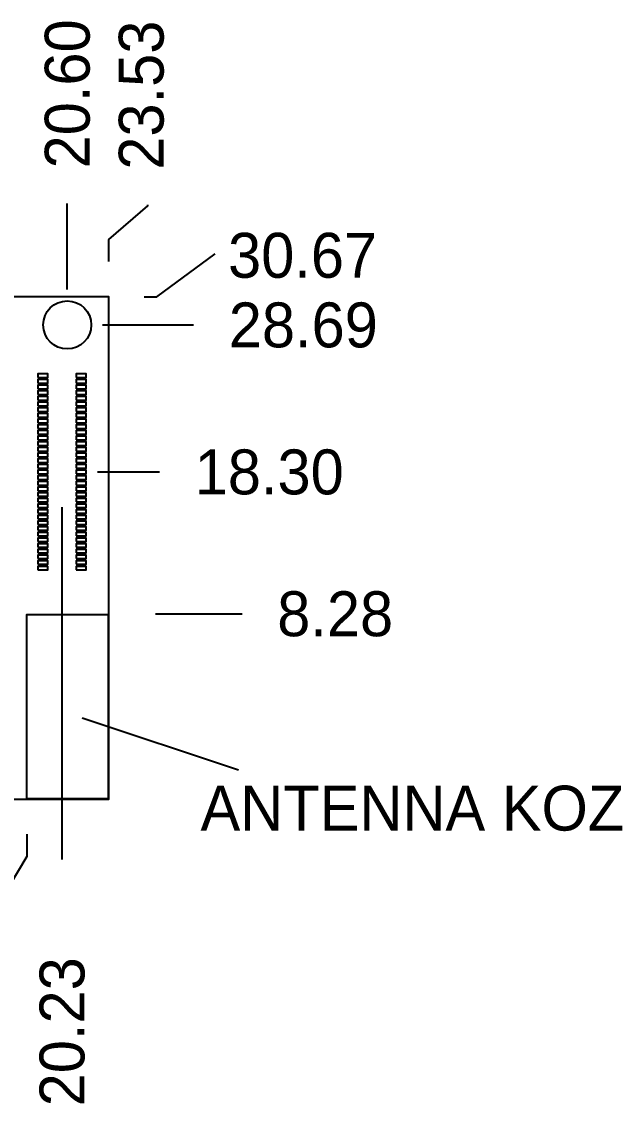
# Model space of a CAD drawing. Extents: x -24.7 to 59.8, y -30.8 to 50.1.
# Drawn here: x 17.4 to 59.8, y -26.3 to 50.1 of the extents above; entities that cross this region are included whole.
import ezdxf
from ezdxf.enums import TextEntityAlignment as Align

# ---------------------------------------------------------------- set-up
doc = ezdxf.new("R2010")
doc.units = 0
for name, color, linetype in [('BG_DIMENSION', 7, 'CONTINUOUS'), ('BG_OUTLINE', 7, 'CONTINUOUS'), ('PIN_BOTTOM', 7, 'CONTINUOUS')]:
    doc.layers.add(name, color=color, linetype=linetype)

msp = doc.modelspace()

# ---------------------------------------------------------------- linework, layer by layer
at = {"layer": 'BG_DIMENSION'}
for points in [[(20.6, 31.19), (20.6, 37.2669)], [(23.53, 33.17), (23.53, 34.72), (26.29, 37.11), (26.2869, 37.1769)], [(26.03, 30.67), (26.93, 30.67), (31.07, 33.71)], [(23.1, 28.69), (29.5369, 28.69)], [(22.73, 18.3), (27.1269, 18.3)], [(20.23, 15.8), (20.23, -9.0969)], [(26.85, 8.275), (32.9617, 8.275)], [(32.7, -2.775), (21.65, 0.9)], [(17.75, -7.3), (17.75, -8.875), (15.8953, -11.9583)]]:
    msp.add_lwpolyline(points, dxfattribs=at)
msp.add_lwpolyline([(17.75, -4.8), (17.75, 8.225), (23.5, 8.225), (23.5, -4.8)], close=True, dxfattribs=at)
at = {"layer": 'BG_OUTLINE'}
msp.add_lwpolyline([(-1.47, 30.67), (-1.47, -4.83), (23.5318, -4.83), (23.53, 30.67)], close=True, dxfattribs=at)
at = {"layer": 'PIN_BOTTOM'}
for points in [[(18.516, 24.975), (19.226, 24.975), (19.226, 25.225), (18.516, 25.225)], [(18.516, 24.575), (19.226, 24.575), (19.226, 24.825), (18.516, 24.825)], [(21.226, 24.975), (21.936, 24.975), (21.936, 25.225), (21.226, 25.225)], [(21.226, 24.575), (21.936, 24.575), (21.936, 24.825), (21.226, 24.825)], [(18.516, 24.175), (19.226, 24.175), (19.226, 24.425), (18.516, 24.425)], [(18.516, 23.775), (19.226, 23.775), (19.226, 24.025), (18.516, 24.025)], [(21.226, 24.175), (21.936, 24.175), (21.936, 24.425), (21.226, 24.425)], [(21.226, 23.775), (21.936, 23.775), (21.936, 24.025), (21.226, 24.025)], [(18.516, 23.375), (19.226, 23.375), (19.226, 23.625), (18.516, 23.625)], [(18.516, 22.975), (19.226, 22.975), (19.226, 23.225), (18.516, 23.225)], [(21.226, 23.375), (21.936, 23.375), (21.936, 23.625), (21.226, 23.625)], [(21.226, 22.975), (21.936, 22.975), (21.936, 23.225), (21.226, 23.225)], [(18.516, 22.575), (19.226, 22.575), (19.226, 22.825), (18.516, 22.825)], [(18.516, 22.175), (19.226, 22.175), (19.226, 22.425), (18.516, 22.425)], [(21.226, 22.575), (21.936, 22.575), (21.936, 22.825), (21.226, 22.825)], [(21.226, 22.175), (21.936, 22.175), (21.936, 22.425), (21.226, 22.425)], [(18.516, 21.775), (19.226, 21.775), (19.226, 22.025), (18.516, 22.025)], [(18.516, 21.375), (19.226, 21.375), (19.226, 21.625), (18.516, 21.625)], [(21.226, 21.775), (21.936, 21.775), (21.936, 22.025), (21.226, 22.025)], [(21.226, 21.375), (21.936, 21.375), (21.936, 21.625), (21.226, 21.625)], [(18.516, 20.975), (19.226, 20.975), (19.226, 21.225), (18.516, 21.225)], [(18.516, 20.575), (19.226, 20.575), (19.226, 20.825), (18.516, 20.825)], [(21.226, 20.975), (21.936, 20.975), (21.936, 21.225), (21.226, 21.225)], [(21.226, 20.575), (21.936, 20.575), (21.936, 20.825), (21.226, 20.825)], [(18.516, 20.175), (19.226, 20.175), (19.226, 20.425), (18.516, 20.425)], [(18.516, 19.775), (19.226, 19.775), (19.226, 20.025), (18.516, 20.025)], [(21.226, 20.175), (21.936, 20.175), (21.936, 20.425), (21.226, 20.425)], [(21.226, 19.775), (21.936, 19.775), (21.936, 20.025), (21.226, 20.025)], [(18.516, 19.375), (19.226, 19.375), (19.226, 19.625), (18.516, 19.625)], [(18.516, 18.975), (19.226, 18.975), (19.226, 19.225), (18.516, 19.225)], [(21.226, 19.375), (21.936, 19.375), (21.936, 19.625), (21.226, 19.625)], [(21.226, 18.975), (21.936, 18.975), (21.936, 19.225), (21.226, 19.225)], [(18.516, 18.575), (19.226, 18.575), (19.226, 18.825), (18.516, 18.825)], [(18.516, 18.175), (19.226, 18.175), (19.226, 18.425), (18.516, 18.425)], [(21.226, 18.575), (21.936, 18.575), (21.936, 18.825), (21.226, 18.825)], [(21.226, 18.175), (21.936, 18.175), (21.936, 18.425), (21.226, 18.425)], [(18.516, 17.775), (19.226, 17.775), (19.226, 18.025), (18.516, 18.025)], [(18.516, 17.375), (19.226, 17.375), (19.226, 17.625), (18.516, 17.625)], [(21.226, 17.775), (21.936, 17.775), (21.936, 18.025), (21.226, 18.025)], [(21.226, 17.375), (21.936, 17.375), (21.936, 17.625), (21.226, 17.625)], [(18.516, 16.975), (19.226, 16.975), (19.226, 17.225), (18.516, 17.225)], [(18.516, 16.575), (19.226, 16.575), (19.226, 16.825), (18.516, 16.825)], [(21.226, 16.975), (21.936, 16.975), (21.936, 17.225), (21.226, 17.225)], [(21.226, 16.575), (21.936, 16.575), (21.936, 16.825), (21.226, 16.825)], [(18.516, 16.175), (19.226, 16.175), (19.226, 16.425), (18.516, 16.425)], [(21.226, 16.175), (21.936, 16.175), (21.936, 16.425), (21.226, 16.425)], [(18.516, 15.775), (19.226, 15.775), (19.226, 16.025), (18.516, 16.025)], [(18.516, 15.375), (19.226, 15.375), (19.226, 15.625), (18.516, 15.625)], [(21.226, 15.775), (21.936, 15.775), (21.936, 16.025), (21.226, 16.025)], [(21.226, 15.375), (21.936, 15.375), (21.936, 15.625), (21.226, 15.625)], [(18.516, 14.975), (19.226, 14.975), (19.226, 15.225), (18.516, 15.225)], [(18.516, 14.575), (19.226, 14.575), (19.226, 14.825), (18.516, 14.825)], [(21.226, 14.975), (21.936, 14.975), (21.936, 15.225), (21.226, 15.225)], [(21.226, 14.575), (21.936, 14.575), (21.936, 14.825), (21.226, 14.825)], [(18.516, 14.175), (19.226, 14.175), (19.226, 14.425), (18.516, 14.425)], [(18.516, 13.775), (19.226, 13.775), (19.226, 14.025), (18.516, 14.025)], [(21.226, 14.175), (21.936, 14.175), (21.936, 14.425), (21.226, 14.425)], [(21.226, 13.775), (21.936, 13.775), (21.936, 14.025), (21.226, 14.025)], [(18.516, 13.375), (19.226, 13.375), (19.226, 13.625), (18.516, 13.625)], [(18.516, 12.975), (19.226, 12.975), (19.226, 13.225), (18.516, 13.225)], [(21.226, 13.375), (21.936, 13.375), (21.936, 13.625), (21.226, 13.625)], [(21.226, 12.975), (21.936, 12.975), (21.936, 13.225), (21.226, 13.225)], [(18.516, 12.575), (19.226, 12.575), (19.226, 12.825), (18.516, 12.825)], [(18.516, 12.175), (19.226, 12.175), (19.226, 12.425), (18.516, 12.425)], [(21.226, 12.575), (21.936, 12.575), (21.936, 12.825), (21.226, 12.825)], [(21.226, 12.175), (21.936, 12.175), (21.936, 12.425), (21.226, 12.425)], [(18.516, 11.775), (19.226, 11.775), (19.226, 12.025), (18.516, 12.025)], [(18.516, 11.375), (19.226, 11.375), (19.226, 11.625), (18.516, 11.625)], [(21.226, 11.775), (21.936, 11.775), (21.936, 12.025), (21.226, 12.025)], [(21.226, 11.375), (21.936, 11.375), (21.936, 11.625), (21.226, 11.625)]]:
    msp.add_lwpolyline(points, close=True, dxfattribs=at)
msp.add_circle((20.6, 28.69), 1.7, dxfattribs=at)

# ---------------------------------------------------------------- texts
at = {"layer": 'BG_DIMENSION', "width": 0.992}
for s, p in [('20.60', (22.1875, 39.7497)), ('23.53', (27.4175, 39.6597)), ('20.23', (21.8175, -26.5403))]:
    msp.add_text(s, height=3.175, rotation=90, dxfattribs=at).set_placement(p)
for s, p in [('30.67', (31.9697, 32.0225)), ('28.69', (32.0197, 27.1025)), ('18.30', (29.6097, 16.7125)), ('8.28', (35.4445, 6.6875))]:
    msp.add_text(s, height=3.175, dxfattribs=at).set_placement(p)
msp.add_text('ANTENNA KOZ', height=3.175, dxfattribs=at).set_placement((45, -7.05), align=Align.CENTER)

doc.saveas('drawing.dxf')
